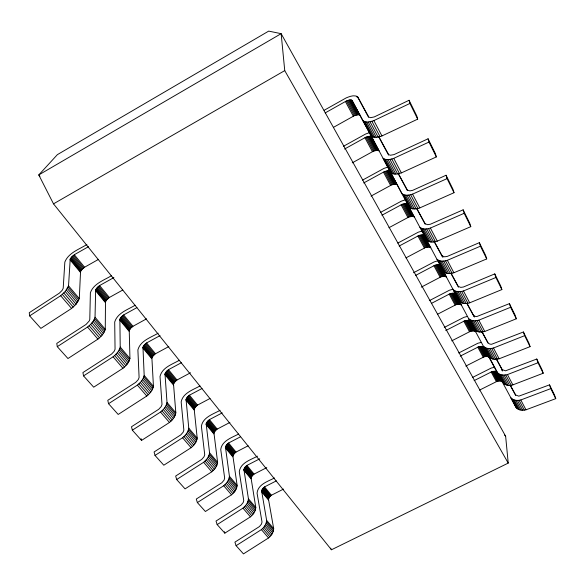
<?xml version="1.0" encoding="UTF-8"?>
<svg xmlns="http://www.w3.org/2000/svg" width="585" height="585" viewBox="0 0 585 585"><rect width="100%" height="100%" fill="white"/><g stroke="black" fill="none" stroke-linecap="round" stroke-linejoin="round"><path stroke-width="0.88" d="M122.77 290.021L109.351 297.48L106.982 299.52L105.483 301.75L105.263 329.326C104.218 333.399 101.132 336.58 97.929 339.124L67.955 358.532L57.286 346.656L87.56 327.044C90.792 324.478 93.922 321.311 95.033 317.224L95.655 289.846L97.183 287.608L99.589 285.56L113.907 277.553M86.902 244.493C79.216 249.356 68.489 252.757 64.84 262.058L63.195 288.31L62.112 290.394L59.268 293.224L29.25 312.697L29.645 315.885L40.877 328.382L71.597 308.441L76.065 304.258L79.297 298.599L80.547 271.542L82.127 269.305L84.569 267.235L98.616 259.316M29.645 315.885L60.672 295.71L65.213 291.513L68.533 285.86L70.222 259.031L71.831 256.8L74.31 254.716L88.474 246.687M274.475 477.989C267.996 481.36 257.861 484.373 257.064 493.162L262.014 521.974L261.48 524.058L259.396 526.602L234.907 542.134L236.106 545.695L243.462 553.885L268.537 537.944C271.323 535.67 273.583 532.379 273.692 528.686L268.486 499.217L269.495 497.053L271.396 495.239L283.549 489.075M236.106 545.695L261.393 529.615C264.193 527.326 266.489 524.036 266.621 520.321L261.605 490.881L262.636 488.709L264.559 486.888L276.339 480.885M257.502 456.161C250.848 459.795 240.333 462.735 239.28 471.781L243.74 500.504L243.163 502.588L241.013 505.169L216.011 521.052L217.159 524.599L224.837 533.147L250.439 516.847C253.261 514.544 255.616 511.261 255.799 507.509L251.075 478.12L252.128 475.941L254.08 474.106L266.782 467.591M217.159 524.599L242.972 508.153C245.817 505.835 248.208 502.552 248.428 498.786L243.901 469.433L244.976 467.247L246.95 465.404L259.74 458.815M238.6 434.041C231.989 437.58 221.949 440.688 220.735 449.485L224.662 478.077L224.04 480.175L221.817 482.786L196.282 499.042L197.364 502.573L205.386 511.502L231.528 494.822C234.402 492.482 236.852 489.206 237.122 485.404L232.918 456.132L234.029 453.938L236.026 452.073L248.15 445.792M197.364 502.573L223.733 485.733C226.622 483.385 229.115 480.109 229.422 476.285L225.437 447.072L226.57 444.871L228.589 442.999L240.369 436.871M220.106 410.312C213.306 414.122 202.893 417.171 201.379 426.216L204.721 454.64L204.048 456.739L201.752 459.386L175.661 476.036L176.67 479.539L185.065 488.877L211.777 471.795C214.695 469.433 217.24 466.157 217.605 462.311L213.978 433.185L215.141 430.984L217.196 429.09L229.898 422.443M176.67 479.539L203.624 462.296C206.556 459.912 209.145 456.651 209.554 452.775L206.169 423.73L207.353 421.522L209.43 419.62L222.227 412.893M199.975 385.961C193.13 389.815 182.908 392.952 181.16 401.902L183.858 430.121L183.127 432.227L180.758 434.904L154.089 451.964L155.018 455.437L163.8 465.214L191.105 447.708C194.074 445.309 196.728 442.055 197.203 438.15L194.198 409.229L195.419 407.014L197.533 405.091L210.022 398.48M155.018 455.437L182.571 437.763C185.555 435.35 188.253 432.096 188.772 428.176L186.045 399.343L187.288 397.127L189.423 395.197L202.008 388.506M179.346 360.28C172.378 364.294 162.074 367.468 160.019 376.491L162.008 404.447L161.219 406.546L158.769 409.251L131.486 426.75L132.334 430.187L141.533 440.425L169.46 422.487C172.48 420.052 175.237 416.812 175.836 412.864L173.526 384.184L174.813 381.961L176.984 380.016L190.505 372.769M132.334 430.187L160.517 412.059C163.559 409.617 166.359 406.378 167.003 402.407L164.992 373.844L166.301 371.621L168.495 369.661L181.328 362.758M158.147 333.187C150.959 337.494 140.334 340.653 137.892 349.881L139.098 377.522L138.25 379.628L135.705 382.363L107.786 400.316L108.539 403.701L118.192 414.451L146.769 396.045C149.848 393.573 152.714 390.349 153.438 386.356L151.895 357.976L153.248 355.753L155.478 353.771L168.809 346.547M108.539 403.701L137.387 385.105C140.488 382.627 143.391 379.409 144.181 375.394L142.959 347.154L144.334 344.923L146.601 342.934L160.034 335.614M135.135 305.253C127.881 309.619 117.453 312.887 114.704 322.006L115.055 349.26L114.133 351.366L111.494 354.13L82.909 372.565L83.553 375.892L93.695 387.182L122.952 368.294C126.089 365.786 129.066 362.583 129.943 358.546L129.241 330.532L130.66 328.302L132.963 326.291L146.55 318.832M83.553 375.892L113.095 356.799C116.261 354.276 119.274 351.088 120.218 347.029L119.874 319.183L121.322 316.953L123.654 314.935L136.912 307.615M53.506 203.851L284.741 70.609L281.144 33.667L268.69 31.115L57.374 154.645L38.785 174.93L53.506 203.851L331.454 549.776L508.226 463.093L505.637 436.242L281.144 33.667L38.785 174.93L39.926 176.363M325.187 112.905L346.408 100.964L349.384 99.998L351.651 100.108L371.219 136.064C374.356 138.36 378.605 137.065 381.947 135.947L417.683 119.15L416.798 115.932L409.076 100.276L374.217 116.934L370.583 117.673L368.835 117.095L357.589 96.737C354.005 94.646 349.625 96.488 346.137 97.922L324.127 110.294M333.487 127.34L354.327 115.684L358.912 114.718L360.031 115.186L371.219 136.064M111.421 275.725C103.998 280.281 93.527 283.623 90.382 292.763L89.783 319.564L89.242 320.931L86.046 324.456L56.767 343.395L57.286 346.656M344.558 149.036L365.903 137.197L369.698 136.254L371.577 136.81L401.975 193.686C404.937 196.143 409.207 195.193 412.549 194.132L447.057 178.622L446.07 175.244L412.696 190.322L409.953 190.878L407.401 190.118L398.268 173.489M343.41 146.316L365.545 134.053L369.515 132.641M352.265 162.842L373.42 151.179L377.193 150.272L379.073 150.864L371.577 136.81M363.709 182.951L384.418 171.617L388.162 170.776L390.041 171.412M362.488 180.136L383.987 168.392L387.892 167.083M371.044 196.085L391.57 184.911L395.292 184.107L397.171 184.765L446.443 277.078L444.578 276.244L441.017 276.807L421.288 287.14M381.947 215.214L402.041 204.362L405.727 203.617L407.606 204.311M388.923 227.719L408.849 217.02L412.513 216.304L414.392 217.028M380.652 212.318L401.529 201.072L405.376 199.843M399.146 246.036L418.816 235.55L422.458 234.885L424.33 235.645M405.975 257.868L425.31 247.616L428.929 246.98L430.801 247.762M397.807 243.075L418.253 232.194L422.026 231.053M415.723 275.345L434.823 265.29L438.406 264.705L440.271 265.517L497.521 372.696C500.021 375.373 504.124 375.453 507.451 374.583L538.017 362.744L543.202 373.237L512.862 384.879C503.963 387.965 499.978 379.336 497.243 372.243L495.407 371.27L492.022 371.607L474.128 380.616M413.536 272.734L434.194 261.883L437.909 260.815M431.569 303.315L450.092 293.685L453.631 293.165L455.488 294.021M437.631 314.196L456.007 304.683L459.525 304.185L461.382 305.063L453.214 289.692C455.92 292.31 460.139 291.93 463.474 290.964L495.904 277.487L494.756 273.897L463.386 287.016L460.768 287.381L458.26 286.394L451.042 273.18M429.324 300.661L449.419 290.226L453.075 289.224M445.748 330.554L464.687 320.807L468.175 320.361L470.026 321.26M451.715 340.865L470.347 331.329L473.813 330.898L475.663 331.819L468.68 318.671C471.313 321.311 475.503 321.099 478.83 320.17L510.617 307.279L516.306 318.796L484.775 331.461C481.44 332.382 477.272 332.536 474.662 329.881M444.271 327.432L463.964 317.319L467.561 316.383M460.241 356.126L478.654 346.759L482.091 346.371L483.934 347.307M465.799 366.086L484.066 356.828L486.691 356.367L488.826 356.989L516.204 407.708C518.632 410.392 522.668 410.641 525.981 409.814L555.75 398.641L554.463 394.882L549.52 384.864L518.822 396.169L515.59 394.933L510.361 385.325M458.72 352.967L477.886 343.234L481.426 342.364M479.451 390.151L497.213 381.252L500.577 380.937L502.405 381.925M472.578 377.42L491.217 368.06L494.705 367.241M363.109 120.861C366.29 123.106 370.524 121.724 373.873 120.59L409.924 103.443L409.076 100.276M390.743 172.648C393.771 175.054 398.034 173.979 401.383 172.897L436.337 156.919L435.386 153.599L428.074 138.784L393.976 154.615L390.385 155.237L388.637 154.586L378.634 136.415M397.171 184.765L383.058 158.25C386.129 160.612 390.392 159.456 393.734 158.352L428.995 142.06L428.074 138.784M409.266 207.346C412.191 209.832 416.454 208.969 419.796 207.916L454.018 192.706L453.002 189.291L446.07 175.244M426.853 240.289C429.683 242.841 433.938 242.175 437.28 241.159L470.786 226.651L469.718 223.163L463.137 209.825L430.458 224.201L427.759 224.684L425.222 223.843L416.995 208.838M419.92 227.316C422.794 229.839 427.057 229.101 430.392 228.062L464.183 213.284L463.137 209.825M443.569 271.623C446.318 274.219 450.56 273.736 453.894 272.749L486.72 258.906L485.601 255.345L479.342 242.665L447.335 256.391L444.673 256.815L442.15 255.894L433.99 240.983M436.98 259.279C439.766 261.853 444.008 261.305 447.349 260.303L480.446 246.197L479.342 242.665M459.488 301.45C462.165 304.076 466.369 303.769 469.711 302.818L501.872 289.582L500.709 285.963L494.756 273.897M516.306 318.796L515.107 315.132L509.425 303.63L476.929 316.5L475.342 316.39L473.609 315.454L467.122 303.564M489.148 357.011C491.685 359.68 495.817 359.673 499.144 358.788L530.068 346.649L528.833 342.949L523.414 331.98L491.539 344.287L489.974 344.141L488.248 343.168L481.865 331.461M489.323 357.413L483.437 346.305C485.996 348.974 490.142 348.909 493.477 348.009L524.643 335.666L530.068 346.649M543.202 373.237L541.937 369.501L536.767 359.029L505.491 370.817L502.23 369.632L496.197 358.554M516.204 407.708L510.983 397.924C513.433 400.608 517.484 400.805 520.804 399.972L550.799 388.615L555.75 398.641M60.672 295.71L71.597 308.441M87.56 327.044L97.929 339.124M113.095 356.799L122.952 368.294M137.387 385.105L146.769 396.045M160.517 412.059L169.46 422.487M182.571 437.763L191.105 447.708M203.624 462.296L211.777 471.795M223.733 485.733L231.528 494.822M242.972 508.153L250.439 516.847M261.393 529.615L268.537 537.944M62.317 294.394L73.213 307.125M89.147 325.743L99.501 337.837M114.638 355.526L124.481 367.029M138.879 383.855L148.254 394.802M161.972 410.831L170.9 421.266M183.982 436.556L192.509 446.509M204.999 461.104L213.137 470.618M225.071 484.563L232.859 493.66M244.281 507.005L251.725 515.707M262.665 528.489L269.802 536.825M504.475 434.874L505.637 436.242M65.213 291.513L76.065 304.258M91.933 322.898L102.243 335M117.314 352.711L127.12 364.221M141.468 381.069L150.798 392.03M164.465 408.081L173.357 418.524M186.396 433.829L194.878 443.803M207.324 458.413L215.434 467.941M227.324 481.908L235.082 491.012M246.46 504.38L253.883 513.096M264.778 525.893L271.886 534.244M63.838 292.983L74.719 305.721M90.617 324.346L100.949 336.448M116.057 354.152L125.877 365.654M140.254 382.495L149.606 393.449M163.295 409.493L172.209 419.935M185.269 435.233L193.774 445.2M206.242 459.803L214.366 469.316M226.278 483.276L234.051 492.38M245.451 505.732L252.888 514.442M263.798 527.231L270.928 535.582M66.39 290.028L77.227 302.781M93.059 321.414L103.34 333.53M118.389 351.241L128.173 362.751M142.484 379.606L151.8 390.568M165.438 406.626L174.315 417.076M187.324 432.388L195.799 442.362M208.216 456.98L216.311 466.508M228.179 480.482L235.923 489.594M247.28 502.968L254.687 511.685M265.561 524.489L272.661 532.847M68.072 287.162L78.865 299.915M94.631 318.547L104.876 330.657M119.859 348.36L129.599 359.877M143.859 376.733L153.138 387.694M166.725 403.752L175.573 414.209M188.531 429.522L196.97 439.503M209.35 454.128L217.408 463.656M229.24 477.638L236.954 486.757M248.274 500.131L255.66 508.862M266.497 521.674L273.575 530.032M67.355 288.566L78.163 301.319M93.966 319.958L104.225 332.068M119.245 349.779L129.007 361.296M143.288 378.151L152.59 389.113M166.198 405.171L175.061 415.628M188.041 430.94L196.502 440.914M208.896 455.539L216.977 465.075M228.823 479.049L236.552 488.168M247.886 501.542L255.287 510.266M266.146 523.07L273.232 531.436M68.533 285.86L79.297 298.599M95.033 317.224L105.263 329.326M120.218 347.029L129.943 358.546M144.181 375.394L153.438 386.356M167.003 402.407L175.836 412.864M188.772 428.176L197.203 438.15M209.554 452.775L217.605 462.311M229.422 476.285L237.122 485.404M248.428 498.786L255.799 507.509M266.621 520.321L273.692 528.686M69.959 259.711L80.299 272.222M95.421 290.533L105.263 302.438M119.662 319.878L129.036 331.22M142.777 347.848L151.72 358.671M164.824 374.539L173.365 384.879M185.891 400.045L194.059 409.924M206.037 424.425L213.854 433.887M225.32 447.774L232.808 456.834M243.799 470.135L250.972 478.822M261.517 491.583L268.405 499.919M71.173 257.554L81.476 270.065M96.554 288.368L106.36 300.273M120.715 317.706L130.067 329.048M143.756 345.669L152.67 356.499M165.745 372.36L174.257 382.7M186.747 397.866L194.893 407.745M206.841 422.253L214.629 431.708M226.073 445.602L233.539 454.662M244.501 467.971L251.66 476.658M262.175 489.426L269.041 497.762M70.624 258.307L80.942 270.818M96.035 289.122L105.856 301.026M120.232 318.452L129.585 329.801M143.296 346.422L152.217 357.245M165.306 373.113L173.825 383.446M186.33 398.612L194.483 408.491M206.439 422.992L214.242 432.454M225.693 446.34L233.166 455.401M244.135 468.702L251.301 477.389M261.824 490.157L268.705 498.493M70.222 259.031L80.547 271.542M95.655 289.846L105.483 301.75M119.874 319.183L129.241 330.532M142.959 347.154L151.895 357.976M164.992 373.844L173.526 384.184M186.045 399.343L194.198 409.229M206.169 423.73L213.978 433.185M225.437 447.072L232.918 456.132M243.901 469.433L251.075 478.12M261.605 490.881L268.486 499.217M73.425 255.352L83.699 267.871M98.726 286.189L108.503 298.101M122.813 315.549L132.13 326.898M145.782 343.534L154.667 354.371M167.698 370.246L176.187 380.601M188.641 395.774L196.757 405.668M208.669 420.184L216.443 429.653M227.85 443.554L235.287 452.622M246.219 465.945L253.356 474.647M263.842 487.422L270.694 495.773M72.591 256.055L82.873 268.566M97.914 286.877L107.698 298.789M122.031 316.229L131.354 327.578M145.021 344.207L153.913 355.036M166.959 370.912L175.456 381.252M187.924 396.425L196.048 406.312M207.975 420.827L215.748 430.289M227.17 444.183L234.614 453.251M245.561 466.567L252.698 475.261M263.199 488.036L270.051 496.38M71.831 256.8L82.127 269.305M97.183 287.608L106.982 299.52M121.322 316.953L130.66 328.302M144.334 344.923L153.248 355.753M166.301 371.621L174.813 381.961M187.288 397.127L195.419 407.014M207.353 421.522L215.141 430.984M226.57 444.871L234.029 453.938M244.976 467.247L252.128 475.941M262.636 488.709L269.495 497.053M74.31 254.716L84.569 267.235M99.589 285.56L109.351 297.48M123.654 314.935L132.963 326.291M146.601 342.934L155.478 353.771M168.495 369.661L176.984 380.016M189.423 395.197L197.533 405.091M209.43 419.62L217.196 429.09M228.589 442.999L236.026 452.073M246.95 465.404L254.08 474.106M264.559 486.888L271.396 495.239M284.741 70.609L508.226 463.093M365.428 111.574L368.513 117.161M384.762 148.122L388.594 155.083M407.409 190.637L398.144 173.46M425.09 224.07L416.871 208.903M442.187 256.384L434.487 242.219M451.225 273.89L458.494 287.213M466.925 303.549L473.887 316.317M481.938 331.914L487.927 342.905M496.387 359.205L502.449 370.342M502.522 370.905L501.652 369.303L502.442 370.795M510.595 386.027L515.685 395.387M346.408 100.964L354.327 115.684M365.903 137.197L373.42 151.179M384.418 171.617L391.57 184.911M402.041 204.362L408.849 217.02M418.816 235.55L425.31 247.616M434.823 265.29L441.017 276.807M450.092 293.685L456.007 304.683M464.687 320.807L470.347 331.329M478.654 346.759L484.066 356.828M492.022 371.607L497.213 381.252M345.391 101.49L353.318 116.196M364.908 137.702L372.433 151.669M383.446 172.1L390.604 185.386M401.083 204.83L407.899 217.474M417.887 235.996L424.381 248.055M433.902 265.722L440.103 277.224M449.192 294.094L455.115 305.085M463.81 321.209L469.47 331.717M477.784 347.146L483.21 357.201M491.173 371.98L496.365 381.617M348.433 100.203L356.338 114.945M367.892 136.495L375.402 150.491M386.378 170.966L393.522 184.275M403.964 203.755L410.765 216.428M420.717 234.98L427.196 247.06M436.688 264.756L442.867 276.288M451.927 293.18L457.836 304.193M466.494 320.346L472.146 330.876M480.431 346.327L485.835 356.404M493.769 371.197L498.947 380.857M347.431 100.532L355.344 115.26M366.905 136.788L374.422 150.776M385.405 171.237L392.55 184.538M403.006 204.004L409.814 216.669M419.774 235.214L426.253 247.28M435.759 264.968L441.946 276.486M451.013 293.377L456.929 304.383M465.594 320.522L471.247 331.044M479.539 346.481L484.95 356.558M492.899 371.343L498.076 380.996M408.33 205.386L409.171 206.966M352.133 100.386L360.031 115.186M351.651 100.108L359.548 114.894M371.087 136.51L378.583 150.55M389.551 171.083L396.681 184.429M407.109 203.968L413.895 216.669M423.832 235.28L430.297 247.389M439.774 265.129L445.945 276.69M454.991 293.626L460.885 304.661M469.528 320.851L475.166 331.402M483.429 346.89L488.826 356.989M351.015 99.947L358.912 114.718M370.451 136.32L377.954 150.345M388.915 170.864L396.045 184.209M406.48 203.726L413.266 216.428M423.204 235.024L429.668 247.126M439.145 264.859L445.317 276.405M454.362 293.334L460.256 304.368M468.907 320.543L474.537 331.095M482.808 346.569L488.204 356.667M496.124 371.49L501.294 381.157M350.254 99.911L358.152 114.675M369.698 136.254L377.193 150.272M388.162 170.776L395.292 184.107M405.727 203.617L412.513 216.304M422.458 234.885L428.929 246.98M438.406 264.705L444.578 276.244M453.631 293.165L459.525 304.185M468.175 320.361L473.813 330.898M482.091 346.371L487.488 356.455M495.407 371.27L500.577 380.937M349.384 99.998L357.281 114.748M368.835 136.312L376.338 150.316M387.307 170.805L394.444 184.129M404.878 203.624L411.672 216.304M421.617 234.87L428.096 246.958M437.58 264.669L443.752 276.2M452.812 293.114L458.713 304.127M467.364 320.287L473.009 330.825M481.287 346.283L486.691 356.367M494.617 371.175L499.787 380.835M366.583 122.046L374.7 137.307M386.546 159.588L394.231 174.045M405.464 195.156L412.747 208.867M423.408 228.911L430.333 241.934M440.461 260.983L447.042 273.37M456.68 291.491L462.954 303.286M472.132 320.558L478.113 331.797M486.866 348.272L492.57 359M500.935 374.729L506.383 384.981M514.383 400.016L519.59 409.822M365.172 121.863L373.296 137.102M385.142 159.347L392.827 173.782M404.059 194.871L411.357 208.567M422.019 228.581L428.944 241.59M439.079 260.61L445.668 272.983M455.313 291.089L461.587 302.869M470.771 320.119L476.753 331.351M485.521 347.804L491.232 358.525M499.597 374.239L505.052 384.477M513.052 399.504L518.273 409.295M364.009 121.468L372.126 136.685M383.972 158.901L391.657 173.314M402.889 194.374L410.187 208.048M420.849 228.04L427.774 241.035M437.909 260.04L444.498 272.398M454.143 290.482L460.424 302.248M469.616 319.483L475.598 330.7M484.365 347.146L490.076 357.852M498.449 373.559L503.912 383.789M511.912 398.802L517.133 408.586M368.206 122.002L376.316 137.292M388.147 159.603L395.833 174.081M407.05 195.229L414.334 208.955M424.981 229.027L431.898 242.066M442.019 261.137L448.593 273.539M458.223 291.688L464.49 303.491M473.66 320.785L479.627 332.039M488.38 348.528L494.076 359.27M502.427 375.014L507.875 385.274M515.86 400.323L521.059 410.136M371.892 121.27L379.987 136.605M391.789 158.981L399.453 173.496M410.641 194.703L417.902 208.472M428.52 228.596L435.416 241.671M445.507 260.793L452.066 273.224M461.667 291.418L467.912 303.257M477.053 320.587L483.005 331.87M491.722 348.397L497.404 359.161M505.725 374.941L511.151 385.222M519.107 400.301L524.299 410.136M442.15 255.894L442.969 257.444M473.609 315.454L474.457 317.063M357.589 96.737L365.018 110.792M378.963 137.168L384.338 147.347M356.616 96.181L357.435 97.739M369.991 121.746L378.093 137.051M389.917 159.398L397.588 173.899M408.791 195.076L416.067 208.823M426.699 228.918L433.609 241.978M443.715 261.078L450.282 273.495M459.898 291.666L466.157 303.483M475.312 320.792L481.272 332.061M490.011 348.572L495.7 359.322M504.043 375.087L509.476 385.354M517.447 400.425L522.646 410.246M373.873 120.59L381.947 135.947M393.734 158.352L401.383 172.897M412.549 194.132L419.796 207.916M430.392 228.062L437.28 241.159M447.349 260.303L453.894 272.749M463.474 290.964L469.711 302.818M478.83 320.17L484.775 331.461M493.477 348.009L499.144 358.788M507.451 374.583L512.862 384.879M520.804 399.972L525.981 409.814M330.627 548.167L331.454 549.776M409.924 103.443L417.683 119.15M428.995 142.06L436.337 156.919M447.057 178.622L454.018 192.706M464.183 213.284L470.786 226.651M480.446 246.197L486.72 258.906M495.904 277.487L501.872 289.582M549.52 384.864L550.799 388.615M536.767 359.029L538.017 362.744M523.414 331.98L524.643 335.666M224.369 531.728L224.837 533.147M509.425 303.63L510.617 307.279M141.095 438.706L141.533 440.425"/></g></svg>
